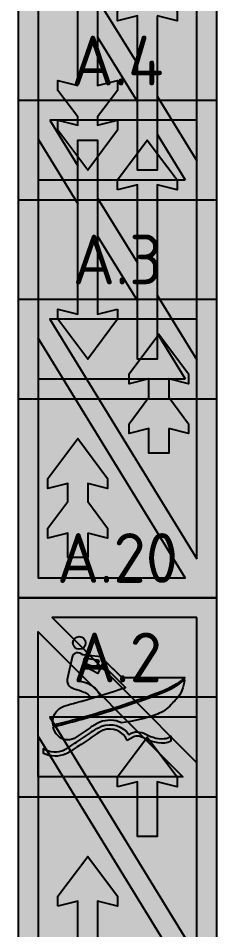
# Model space of a CAD drawing. Header units: metres. Extents: x -13 to 18, y 0 to 1289.
# Drawn here: x -5 to 5, y 233.31 to 279.13 of the extents above; entities that cross this region are included whole.
import ezdxf
from ezdxf.enums import TextEntityAlignment as Align

# ---------------------------------------------------------------- set-up
doc = ezdxf.new("R2010")
doc.units = ezdxf.units.M
doc.styles.add('NLCS-ISO', font='NLCS-ISO.ttf')

# ---------------------------------------------------------------- blocks, each defined once
blk = doc.blocks.new('SVV-VERKEERSTEKEN_A2-SO')
h = blk.add_hatch(color=22)
h.dxf.hatch_style = 1
h.paths.add_polyline_path([(5, 0), (5, 15), (-5, 15), (-5, 0)])
h.paths.add_polyline_path([(4, 1.954), (4, 14), (-3.413, 14)], flags=16)
h.paths.add_polyline_path([(-4, 13.046), (-4, 1), (3.413, 1)], flags=16)
h = blk.add_hatch(color=7)
h.dxf.hatch_style = 1
h.paths.add_polyline_path([(4, 14), (-3.413, 14), (4, 1.954)])
h.paths.add_polyline_path([(2, 8), (1, 8), (1, 10.75), (0, 10.5), (0, 11), (1.5, 13), (3, 11), (3, 10.5), (2, 10.75)], flags=16)
h = blk.add_hatch(color=7)
h.dxf.hatch_style = 1
h.paths.add_polyline_path([(-4, 13.046), (-4, 1), (3.413, 1)])
h.paths.add_polyline_path([(-1, 2), (-2, 2), (-2, 4.75), (-3, 4.5), (-3, 5), (-1.5, 7), (0, 5), (0, 4.5), (-1, 4.75)], flags=16)
h = blk.add_hatch(color=168)
h.dxf.hatch_style = 1
h.paths.add_polyline_path([(0, 10.5), (0, 11), (1.5, 13), (3, 11), (3, 10.5), (2, 10.75), (2, 8), (1, 8), (1, 10.75)])
h = blk.add_hatch(color=168)
h.dxf.hatch_style = 1
h.paths.add_polyline_path([(-3, 4.5), (-3, 5), (-1.5, 7), (0, 5), (0, 4.5), (-1, 4.75), (-1, 2), (-2, 2), (-2, 4.75)])
at = {"color": 7, "lineweight": 0}
for p, q in [((-2.659, -2.123), (-2.659, -2.123)), ((-2.659, -2.123), (-2.659, -2.123)), ((-2.659, -2.123), (-2.659, -2.124)), ((-2.658, -2.123), (-2.659, -2.123)), ((-2.659, -2.123), (-2.658, -2.123)), ((-2.658, -2.123), (-2.659, -2.123)), ((-2.658, -2.123), (-2.659, -2.123)), ((-2.659, -2.123), (-2.659, -2.123)), ((-2.659, -2.123), (-2.659, -2.123)), ((-2.659, -2.123), (-2.658, -2.123)), ((-2.659, -2.124), (-2.659, -2.124)), ((-2.659, -2.124), (-2.659, -2.124)), ((-2.659, -2.124), (-2.659, -2.124)), ((-2.659, -2.124), (-2.658, -2.124)), ((-2.658, -2.124), (-2.659, -2.124)), ((-2.659, -2.124), (-2.659, -2.124)), ((-2.659, -2.124), (-2.659, -2.124)), ((-2.659, -2.124), (-2.659, -2.124)), ((-2.659, -2.124), (-2.659, -2.124)), ((-2.659, -2.124), (-2.658, -2.124)), ((-2.658, -2.124), (-2.658, -2.123)), ((-2.658, -2.123), (-2.658, -2.123)), ((-2.658, -2.123), (-2.658, -2.123)), ((-2.658, -2.123), (-2.658, -2.123)), ((-2.658, -2.123), (-2.658, -2.123)), ((-2.658, -2.123), (-2.658, -2.123)), ((-2.658, -2.123), (-2.658, -2.123)), ((-2.658, -2.123), (-2.658, -2.123)), ((-2.658, -2.123), (-2.658, -2.123)), ((-2.658, -2.123), (-2.658, -2.123)), ((-2.658, -2.123), (-2.658, -2.123)), ((-2.658, -2.123), (-2.658, -2.123)), ((-2.658, -2.124), (-2.658, -2.124)), ((-2.658, -2.124), (-2.658, -2.124)), ((-2.658, -2.124), (-2.658, -2.124)), ((-2.658, -2.124), (-2.658, -2.124)), ((-2.658, -2.124), (-2.658, -2.124)), ((-2.658, -2.124), (-2.658, -2.124)), ((-2.658, -2.124), (-2.658, -2.124)), ((-2.658, -2.124), (-2.658, -2.124)), ((-2.658, -2.124), (-2.658, -2.124)), ((-2.658, -2.124), (-2.658, -2.124)), ((-2.658, -2.124), (-2.658, -2.124)), ((-2.658, -2.124), (-2.658, -2.124)), ((-2.658, -2.124), (-2.658, -2.124)), ((-2.658, -2.124), (-2.658, -2.124)), ((-2.658, -2.124), (-2.658, -2.124)), ((-2.658, -2.124), (-2.658, -2.124)), ((-2.658, -2.124), (-2.658, -2.124)), ((-2.656, -2.123), (-2.657, -2.123)), ((-2.657, -2.123), (-2.657, -2.123)), ((-2.657, -2.123), (-2.657, -2.123)), ((-2.657, -2.123), (-2.656, -2.123)), ((-2.657, -2.123), (-2.657, -2.123)), ((-2.657, -2.123), (-2.657, -2.125)), ((-2.657, -2.124), (-2.657, -2.123)), ((-2.657, -2.123), (-2.657, -2.123)), ((-2.657, -2.123), (-2.657, -2.123)), ((-2.657, -2.123), (-2.656, -2.123)), ((-2.656, -2.123), (-2.657, -2.123)), ((-2.657, -2.123), (-2.657, -2.123)), ((-2.657, -2.123), (-2.657, -2.123)), ((-2.657, -2.123), (-2.657, -2.123)), ((-2.657, -2.123), (-2.656, -2.123)), ((-2.656, -2.123), (-2.657, -2.123)), ((-2.657, -2.123), (-2.657, -2.123)), ((-2.656, -2.124), (-2.657, -2.124)), ((-2.657, -2.124), (-2.657, -2.124)), ((-2.657, -2.124), (-2.657, -2.124)), ((-2.657, -2.124), (-2.657, -2.124)), ((-2.657, -2.124), (-2.656, -2.124)), ((-2.656, -2.124), (-2.657, -2.124)), ((-2.657, -2.124), (-2.657, -2.124)), ((-2.657, -2.124), (-2.657, -2.124)), ((-2.657, -2.124), (-2.656, -2.124)), ((-2.657, -2.125), (-2.657, -2.124)), ((-2.657, -2.124), (-2.656, -2.124)), ((-2.656, -2.124), (-2.657, -2.124)), ((-2.657, -2.124), (-2.657, -2.124)), ((-2.657, -2.124), (-2.657, -2.124)), ((-2.657, -2.125), (-2.657, -2.125)), ((-2.656, -2.123), (-2.656, -2.124)), ((-2.656, -2.124), (-2.656, -2.123)), ((-2.656, -2.123), (-2.656, -2.123)), ((-2.656, -2.123), (-2.656, -2.123)), ((-2.656, -2.123), (-2.656, -2.123)), ((-2.655, -2.123), (-2.656, -2.123)), ((-2.656, -2.123), (-2.656, -2.123)), ((-2.656, -2.123), (-2.656, -2.123)), ((-2.656, -2.123), (-2.656, -2.124)), ((-2.656, -2.124), (-2.656, -2.124)), ((-2.656, -2.124), (-2.656, -2.124)), ((-2.656, -2.124), (-2.656, -2.124)), ((-2.656, -2.124), (-2.656, -2.124)), ((-2.656, -2.124), (-2.656, -2.124)), ((-2.655, -2.124), (-2.656, -2.124)), ((-2.656, -2.124), (-2.656, -2.124)), ((-2.656, -2.124), (-2.655, -2.124)), ((-2.656, -2.124), (-2.656, -2.124)), ((-2.656, -2.124), (-2.656, -2.124)), ((-2.656, -2.124), (-2.656, -2.124)), ((-2.656, -2.124), (-2.655, -2.124)), ((-2.655, -2.123), (-2.655, -2.123)), ((-2.655, -2.123), (-2.655, -2.123)), ((-2.655, -2.123), (-2.655, -2.123)), ((-2.655, -2.123), (-2.655, -2.123)), ((-2.655, -2.123), (-2.655, -2.124)), ((-2.654, -2.124), (-2.655, -2.123)), ((-2.655, -2.123), (-2.655, -2.123)), ((-2.655, -2.123), (-2.655, -2.123)), ((-2.655, -2.123), (-2.655, -2.123)), ((-2.655, -2.123), (-2.655, -2.123)), ((-2.655, -2.124), (-2.655, -2.123)), ((-2.655, -2.123), (-2.655, -2.123)), ((-2.655, -2.123), (-2.655, -2.123)), ((-2.655, -2.123), (-2.655, -2.123)), ((-2.655, -2.123), (-2.655, -2.123)), ((-2.655, -2.123), (-2.655, -2.123)), ((-2.655, -2.123), (-2.655, -2.123)), ((-2.655, -2.124), (-2.655, -2.124)), ((-2.655, -2.124), (-2.655, -2.124)), ((-2.655, -2.124), (-2.655, -2.124)), ((-2.655, -2.124), (-2.655, -2.124)), ((-2.655, -2.124), (-2.655, -2.124)), ((-2.655, -2.124), (-2.655, -2.124)), ((-2.655, -2.124), (-2.655, -2.124)), ((-2.655, -2.124), (-2.655, -2.124)), ((-2.655, -2.124), (-2.655, -2.124)), ((-2.655, -2.124), (-2.655, -2.124)), ((-2.655, -2.124), (-2.654, -2.124)), ((-2.655, -2.124), (-2.655, -2.124)), ((-2.655, -2.124), (-2.655, -2.124)), ((-2.655, -2.124), (-2.655, -2.124)), ((-2.655, -2.124), (-2.655, -2.124)), ((-2.655, -2.124), (-2.655, -2.124)), ((-2.654, -2.123), (-2.654, -2.123)), ((-2.654, -2.123), (-2.654, -2.124)), ((-2.654, -2.124), (-2.654, -2.123)), ((-2.654, -2.123), (-2.654, -2.123)), ((-2.654, -2.123), (-2.654, -2.123)), ((-2.654, -2.123), (-2.654, -2.123)), ((-2.654, -2.123), (-2.654, -2.123)), ((-2.654, -2.123), (-2.654, -2.123)), ((-2.654, -2.123), (-2.654, -2.123)), ((-2.654, -2.123), (-2.654, -2.123)), ((-2.654, -2.123), (-2.654, -2.123)), ((-2.654, -2.123), (-2.654, -2.123)), ((-2.654, -2.123), (-2.654, -2.123)), ((-2.654, -2.123), (-2.653, -2.123)), ((-2.653, -2.123), (-2.654, -2.123)), ((-2.654, -2.124), (-2.654, -2.124)), ((-2.653, -2.122), (-2.653, -2.122)), ((-2.653, -2.122), (-2.653, -2.123)), ((-2.653, -2.123), (-2.653, -2.122)), ((-2.653, -2.123), (-2.653, -2.123)), ((-2.653, -2.123), (-2.653, -2.123)), ((-2.653, -2.123), (-2.653, -2.123)), ((-2.653, -2.123), (-2.653, -2.123)), ((-2.653, -2.123), (-2.653, -2.123)), ((-2.653, -2.123), (-2.653, -2.124)), ((-2.653, -2.124), (-2.653, -2.123)), ((-2.653, -2.123), (-2.652, -2.123)), ((-2.652, -2.123), (-2.653, -2.123)), ((-2.652, -2.124), (-2.653, -2.124)), ((-2.653, -2.124), (-2.653, -2.124)), ((-2.653, -2.124), (-2.653, -2.124)), ((-2.653, -2.124), (-2.653, -2.124)), ((-2.653, -2.124), (-2.652, -2.124)), ((-2.653, -2.124), (-2.653, -2.124)), ((-2.653, -2.124), (-2.652, -2.124)), ((-2.652, -2.124), (-2.653, -2.124)), ((-2.652, -2.123), (-2.652, -2.123)), ((-2.652, -2.124), (-2.652, -2.124)), ((-2.652, -2.124), (-2.652, -2.124)), ((-2.652, -2.124), (-2.652, -2.124)), ((-2.652, -2.124), (-2.652, -2.124))]:
    blk.add_line(p, q, dxfattribs=at)
at = {"color": 22}
for points in [[(5, 0), (5, 15), (-5, 15), (-5, 0)], [(4, 1.954), (4, 14), (-3.413, 14)], [(-4, 13.046), (-4, 1), (3.413, 1)]]:
    blk.add_lwpolyline(points, close=True, dxfattribs=at)
at = {"color": 168, "flags": 128}
for points in [[(0, 10.5), (0, 11), (1.5, 13), (3, 11), (3, 10.5), (2, 10.75), (2, 8), (1, 8), (1, 10.75)], [(-3, 4.5), (-3, 5), (-1.5, 7), (0, 5), (0, 4.5), (-1, 4.75), (-1, 2), (-2, 2), (-2, 4.75)]]:
    blk.add_lwpolyline(points, close=True, dxfattribs=at)
at = {"style": 'NLCS-ISO'}
blk.add_attdef('NR-RST', text='', height=2.5, dxfattribs=at).set_placement((0, 15), align=Align.BOTTOM_CENTER)
blk = doc.blocks.new('SVV-VERKEERSTEKEN_A20-SO')
h = blk.add_hatch(color=22)
h.dxf.hatch_style = 1
h.paths.add_polyline_path([(5, 10), (-5, 10), (-5, 0), (5, 0)])
h.paths.add_polyline_path([(4, 1.707), (-3.293, 9), (4, 9)], flags=16)
h.paths.add_polyline_path([(3.293, 1), (-4, 1), (-4, 8.293)], flags=16)
h = blk.add_hatch(color=7)
h.dxf.hatch_style = 1
h.paths.add_polyline_path([(3.387, 5.984, -0.089866), (2.226, 5.288, -0.007352), (0.898, 4.809), (0.956, 4.751, 0.007166), (2.252, 5.22, 0.084129), (3.368, 5.872, -0.181869), (2.942, 4.889, 0.010572), (2.706, 4.633, -0.121358), (2.006, 4.151, -0.011934), (1.673, 4.034), (2.672, 3.035, 0.010331), (2.691, 3.05), (2.691, 3.016), (4, 1.707), (4, 9), (-3.293, 9), (-2.195, 7.902, -0.748353), (-1.606, 7.729, -0.255072), (-1.753, 7.46), (-1.383, 7.09), (-0.838, 7.035), (-0.564, 6.762), (0.059, 6.14), (0.215, 5.984)])
h = blk.add_hatch(color=7)
h.dxf.hatch_style = 1
h.paths.add_polyline_path([(1.353, 2.94, 0.056356), (1.067, 3.036, 0.179469), (0.796, 2.996), (0.489, 2.829, 0.401737), (-0.724, 3.339, 0.045385), (-1.129, 3.107, -0.009669), (-1.939, 2.564, 0.007359), (-2.318, 2.313, -0.040487), (-2.585, 2.16, -0.223465), (-3.734, 2.175), (-3.734, 2.426, 0.248831), (-2.677, 2.36, 0.040276), (-2.442, 2.494, -0.007359), (-2.058, 2.749, 0.009669), (-1.255, 3.288, -0.046001), (-0.809, 3.542, -0.343649), (0.575, 3.126), (0.691, 3.189, -0.144382), (1.03, 3.263), (0.531, 3.762, -0.011528), (0.194, 3.717, 0.203031), (-0.895, 3.745, 0.046499), (-1.381, 3.468, -0.009669), (-2.177, 2.934, -0.33344), (-3.008, 3.07, -0.138066), (-3.244, 3.513, 0.009107), (-1.552, 3.962, 0.007855), (-0.106, 4.399), (-0.164, 4.457, -0.007658), (-1.572, 4.032, -0.009026), (-3.247, 3.588, -0.275463), (-2.916, 4.435, -0.074998), (-2.459, 4.624, 0.003663), (-1.793, 4.808, 0.002538), (-1.333, 4.942, 0.101026), (-1.48, 5.131, 0.080915), (-1.689, 5.261, 0.023599), (-2.185, 5.431, -0.126232), (-2.433, 5.573, -0.260221), (-2.527, 5.887), (-2.358, 6.651), (-4, 8.293), (-4, 1), (3.293, 1)])
at = {"linetype": 'Continuous'}
h = blk.add_hatch(color=168, dxfattribs=at)
h.dxf.hatch_style = 1
h.paths.add_polyline_path([(-1.606, 7.729, 1), (-2.245, 7.729, 1)])
h.paths.add_polyline_path([(-2.527, 5.887, 0.260221), (-2.433, 5.573, 0.126232), (-2.185, 5.431, -0.023599), (-1.689, 5.261, -0.080915), (-1.48, 5.131, -0.101026), (-1.333, 4.942, 0.002596), (-0.864, 5.083, 0.018223), (-0.949, 5.23, 0.12149), (-1.36, 5.625, 0.09917), (-1.885, 5.801, 0.035857), (-1.758, 6.56, -0.528643), (-1.732, 6.576, -0.011491), (-1.622, 6.533), (-0.987, 6.192), (-0.771, 6.658), (-0.719, 6.606), (-0.096, 5.984), (0.399, 5.491, -0.012162), (-1.793, 4.808, -0.003663), (-2.459, 4.624, 0.074998), (-2.916, 4.435, 0.275463), (-3.247, 3.588, 0.009026), (-1.572, 4.032, 0.020841), (2.226, 5.288, 0.089866), (3.387, 5.984), (0.215, 5.984), (-0.564, 6.762), (-0.838, 7.035), (-1.75, 7.126), (-1.823, 7.182, 0.310164), (-2.145, 7.198, 0.207397), (-2.28, 7.003)])
h.paths.add_polyline_path([(-1.721, 6.729), (-1.672, 6.971), (-0.926, 6.847), (-1.094, 6.484)], flags=16)
h.paths.add_polyline_path([(2.006, 4.151, 0.121358), (2.706, 4.633, -0.010572), (2.942, 4.889, 0.181869), (3.368, 5.872, -0.084129), (2.252, 5.22, -0.020841), (-1.552, 3.962, -0.009107), (-3.244, 3.513, 0.138066), (-3.008, 3.07, 0.33344), (-2.177, 2.934, 0.009669), (-1.381, 3.468, -0.046499), (-0.895, 3.745, -0.203031), (0.194, 3.717, 0.063294)])
h.paths.add_polyline_path([(1.067, 3.036, -0.071555), (1.425, 2.904, 0.047424), (1.728, 2.775, 0.085808), (2.37, 2.698, 0.105388), (2.691, 2.787), (2.691, 3.05, -0.158579), (2.357, 2.918, -0.085403), (1.793, 2.985, -0.047125), (1.53, 3.097, 0.071555), (1.113, 3.251, 0.179469), (0.691, 3.189), (0.575, 3.126, 0.343649), (-0.809, 3.542, 0.046001), (-1.255, 3.288, -0.009669), (-2.058, 2.749, 0.007359), (-2.442, 2.494, -0.040276), (-2.677, 2.36, -0.248831), (-3.734, 2.426), (-3.734, 2.175, 0.223465), (-2.585, 2.16, 0.040487), (-2.318, 2.313, -0.007359), (-1.939, 2.564, 0.009669), (-1.129, 3.107, -0.045385), (-0.724, 3.339, -0.401737), (0.489, 2.829), (0.796, 2.996, -0.179469)])
h = blk.add_hatch(color=168)
h.dxf.hatch_style = 1
h.paths.add_polyline_path([(-0.926, 6.847), (-1.183, 6.89), (-0.994, 6.701)])
h = blk.add_hatch(color=168)
h.dxf.hatch_style = 1
h.paths.add_polyline_path([(0.262, 5.445, 0.000763), (0.399, 5.491), (-0.096, 5.984), (-0.719, 6.606), (-0.771, 6.658), (-0.828, 6.535)])
h = blk.add_hatch(color=168)
h.dxf.hatch_style = 1
h.paths.add_polyline_path([(-1.819, 6.112, -0.014815), (-1.885, 5.801, -0.09917), (-1.36, 5.625, -0.018589), (-1.285, 5.578)])
at = {"color": 22}
for points in [[(5, 0), (5, 10), (-5, 10), (-5, 0)], [(4, 9), (-3.293, 9), (4, 1.707)], [(-4, 1), (-4, 8.293), (3.293, 1)]]:
    blk.add_lwpolyline(points, close=True, dxfattribs=at)
at = {"color": 168, "linetype": 'Continuous'}
for points in [[(-0.838, 7.035), (-1.75, 7.126), (-1.823, 7.182, 0.310164), (-2.145, 7.198, 0.198273), (-2.278, 7.013), (-2.527, 5.887, 0.260221), (-2.433, 5.573, 0.126232), (-2.185, 5.431, -0.023599), (-1.689, 5.261, -0.080915), (-1.48, 5.131, -0.104095), (-1.33, 4.935, 0.67181)], [(-1.622, 6.533, 0.011491), (-1.732, 6.576, 0.528643), (-1.758, 6.56, -0.035857), (-1.885, 5.801, -0.09917), (-1.36, 5.625, -0.12149), (-0.949, 5.23, -0.018223), (-0.864, 5.083, -0.018223)], [(0.215, 5.984), (3.387, 5.984, -0.089866), (2.226, 5.288, -0.020841), (-1.572, 4.032, -0.009026), (-3.247, 3.588, -0.275463), (-2.916, 4.435, -0.074998), (-2.459, 4.624, 0.003663), (-1.793, 4.808, 0.012162), (0.399, 5.491), (-0.096, 5.984)], [(0.489, 2.829, 0.401888), (-0.724, 3.339, 0.045385), (-1.129, 3.107, -0.009669), (-1.939, 2.564, 0.007359), (-2.318, 2.313, -0.040487), (-2.585, 2.16, -0.223465), (-3.734, 2.175), (-3.734, 2.426, 0.248831), (-2.677, 2.36, 0.040276), (-2.442, 2.494, -0.007359), (-2.058, 2.749, 0.009669), (-1.255, 3.288, -0.046001), (-0.809, 3.542, -0.343649), (0.575, 3.126, -0.069615), (0.575, 3.126, -0.077379), (0.575, 3.126), (0.691, 3.189, -0.179469), (1.113, 3.251, -0.071555), (1.53, 3.097, 0.047125), (1.793, 2.985, 0.085403), (2.357, 2.918, 0.023346), (2.357, 2.918, 0.158579), (2.691, 3.05), (2.691, 2.787, -0.105388), (2.37, 2.698, -0.085808), (1.728, 2.775, -0.047424), (1.425, 2.904, 0.071555), (1.067, 3.036, 0.179469), (0.796, 2.996), (0.489, 2.829)]]:
    blk.add_lwpolyline(points, format="xyb", dxfattribs=at)
for points in [[(-1.672, 6.971), (-1.721, 6.729)], [(-0.926, 6.847), (-1.672, 6.971)], [(0.215, 5.984), (-0.564, 6.762), (-0.838, 7.035), (-0.838, 7.035), (-0.838, 7.035)], [(0.059, 6.14), (-0.564, 6.762), (-0.838, 7.035)], [(-0.926, 6.847), (-1.094, 6.484), (-1.721, 6.729)], [(-0.096, 5.984), (-0.719, 6.606), (-0.771, 6.658), (-0.987, 6.192), (-1.622, 6.533)]]:
    blk.add_lwpolyline(points, dxfattribs=at)
blk.add_lwpolyline([(-3.244, 3.513, 0.009107), (-1.552, 3.962, 0.020841), (2.252, 5.22, 0.084129), (3.368, 5.872, -0.181869), (2.942, 4.889, 0.010572), (2.706, 4.633, -0.121358), (2.006, 4.151, -0.063294), (0.194, 3.717, 0.203031), (-0.895, 3.745, 0.046499), (-1.381, 3.468, -0.009669), (-2.177, 2.934, -0.33344), (-3.008, 3.07, -0.138066)], format="xyb", close=True, dxfattribs=at)
blk.add_circle((-1.926, 7.729), 0.319, dxfattribs=at)
at = {"style": 'NLCS-ISO'}
blk.add_attdef('NR-RST', text='', height=2.5, dxfattribs=at).set_placement((0, 10), align=Align.BOTTOM_CENTER)
blk = doc.blocks.new('SVV-VERKEERSTEKEN_A3-SO')
h = blk.add_hatch(color=22)
h.dxf.hatch_style = 1
h.paths.add_polyline_path([(-5, 0), (5, 0), (5, 15), (-5, 15)])
h.paths.add_polyline_path([(-3.413, 14), (4, 14), (4, 1.954)], flags=16)
h.paths.add_polyline_path([(-4, 13.046), (3.413, 1), (-4, 1)], flags=16)
h.paths.add_polyline_path([(0.583, 11.25), (2.083, 13.25), (3.583, 11.25), (3.583, 10.75), (2.583, 11), (2.583, 10.083), (3.583, 8.75), (3.583, 8.25), (2.583, 8.5), (2.583, 7.273), (1.583, 7.273), (1.583, 8.5), (0.583, 8.25), (0.583, 8.75), (1.583, 10.083), (1.583, 11), (0.583, 10.75)], flags=0)
h.paths.add_polyline_path([(-2, 8), (-0.5, 6), (-0.5, 5.5), (-1.5, 5.75), (-1.5, 4.833), (-0.5, 3.5), (-0.5, 3), (-1.5, 3.25), (-1.5, 2.023), (-2.5, 2.023), (-2.5, 3.25), (-3.5, 3), (-3.5, 3.5), (-2.5, 4.833), (-2.5, 5.75), (-3.5, 5.5), (-3.5, 6)], flags=0)
h = blk.add_hatch(color=7)
h.dxf.hatch_style = 1
h.paths.add_polyline_path([(4, 14), (-3.413, 14), (4, 1.954)])
h.paths.add_polyline_path([(1.583, 7.273), (1.583, 8.5), (0.583, 8.25), (0.583, 8.75), (1.583, 10.083), (1.583, 11), (0.583, 10.75), (0.583, 11.25), (2.083, 13.25), (3.583, 11.25), (3.583, 10.75), (2.583, 11), (2.583, 10.083), (3.583, 8.75), (3.583, 8.25), (2.583, 8.5), (2.583, 7.273)], flags=16)
h.paths.add_polyline_path([(-0.5, 3), (-1.5, 3.25), (-1.5, 2.023), (-2.5, 2.023), (-2.5, 3.25), (-3.5, 3), (-3.5, 3.5), (-2.5, 4.833), (-2.5, 5.75), (-3.5, 5.5), (-3.5, 6), (-2, 8), (-0.5, 6), (-0.5, 5.5), (-1.5, 5.75), (-1.5, 4.833), (-0.5, 3.5)], flags=16)
h = blk.add_hatch(color=7)
h.dxf.hatch_style = 1
h.paths.add_polyline_path([(1.583, 7.273), (1.583, 8.5), (0.583, 8.25), (0.583, 8.75), (1.583, 10.083), (1.583, 11), (0.583, 10.75), (0.583, 11.25), (2.083, 13.25), (3.583, 11.25), (3.583, 10.75), (2.583, 11), (2.583, 10.083), (3.583, 8.75), (3.583, 8.25), (2.583, 8.5), (2.583, 7.273)], flags=16)
h.paths.add_polyline_path([(-4, 13.046), (-4, 1), (3.413, 1)])
h.paths.add_polyline_path([(-0.5, 3), (-1.5, 3.25), (-1.5, 2.023), (-2.5, 2.023), (-2.5, 3.25), (-3.5, 3), (-3.5, 3.5), (-2.5, 4.833), (-2.5, 5.75), (-3.5, 5.5), (-3.5, 6), (-2, 8), (-0.5, 6), (-0.5, 5.5), (-1.5, 5.75), (-1.5, 4.833), (-0.5, 3.5)], flags=16)
h = blk.add_hatch(color=168)
h.dxf.hatch_style = 1
h.paths.add_polyline_path([(2.583, 8.5), (2.583, 7.273), (1.583, 7.273), (1.583, 8.5), (0.583, 8.25), (0.583, 8.75), (1.583, 10.083), (1.583, 11), (0.583, 10.75), (0.583, 11.25), (2.083, 13.25), (3.583, 11.25), (3.583, 10.75), (2.583, 11), (2.583, 10.083), (3.583, 8.75), (3.583, 8.25)])
h = blk.add_hatch(color=168)
h.dxf.hatch_style = 1
h.paths.add_polyline_path([(-1.5, 3.25), (-1.5, 2.023), (-2.5, 2.023), (-2.5, 3.25), (-3.5, 3), (-3.5, 3.5), (-2.5, 4.833), (-2.5, 5.75), (-3.5, 5.5), (-3.5, 6), (-2, 8), (-0.5, 6), (-0.5, 5.5), (-1.5, 5.75), (-1.5, 4.833), (-0.5, 3.5), (-0.5, 3)])
at = {"color": 22}
for points in [[(5, 0), (5, 15), (-5, 15), (-5, 0)], [(4, 1.954), (4, 14), (-3.413, 14)], [(-4, 13.046), (-4, 1), (3.413, 1)]]:
    blk.add_lwpolyline(points, close=True, dxfattribs=at)
at = {"color": 168, "flags": 128}
for points in [[(2.583, 8.5), (2.583, 7.273), (1.583, 7.273), (1.583, 8.5), (0.583, 8.25), (0.583, 8.75), (1.583, 10.083), (1.583, 11), (0.583, 10.75), (0.583, 11.25), (2.083, 13.25), (3.583, 11.25), (3.583, 10.75), (2.583, 11), (2.583, 10.083), (3.583, 8.75), (3.583, 8.25)], [(-1.5, 3.25), (-1.5, 2.023), (-2.5, 2.023), (-2.5, 3.25), (-3.5, 3), (-3.5, 3.5), (-2.5, 4.833), (-2.5, 5.75), (-3.5, 5.5), (-3.5, 6), (-2, 8), (-0.5, 6), (-0.5, 5.5), (-1.5, 5.75), (-1.5, 4.833), (-0.5, 3.5), (-0.5, 3)]]:
    blk.add_lwpolyline(points, close=True, dxfattribs=at)
at = {"style": 'NLCS-ISO'}
blk.add_attdef('NR-RST', text='', height=2.5, dxfattribs=at).set_placement((0, 15), align=Align.BOTTOM_CENTER)
blk = doc.blocks.new('SVV-VERKEERSTEKEN_A4-SO')
h = blk.add_hatch(color=22)
h.dxf.hatch_style = 1
h.paths.add_polyline_path([(-5, 15), (-5, 0), (5, 0), (5, 15)])
h.paths.add_polyline_path([(4, 14), (4, 1.954), (2, 5.204), (2, 3.296), (3.413, 1), (-4, 1), (-4, 13.046), (-2, 9.796), (-2, 11.704), (-3.413, 14)], flags=16)
h.paths.add_polyline_path([(-1, 10.079), (-1, 8.171), (1, 4.921), (1, 6.829)], flags=0)
h = blk.add_hatch(color=7)
h.dxf.hatch_style = 1
h.paths.add_polyline_path([(1, 10.75), (0, 10.5), (0, 11), (1.5, 13), (3, 11), (3, 10.5), (2, 10.75), (2, 5.204), (4, 1.954), (4, 14), (-3.413, 14), (-2, 11.704), (-2, 13), (-1, 13), (-1, 10.079), (1, 6.829)])
h.paths.add_polyline_path([(-1, 4.25), (0, 4.5), (0, 4), (-1.5, 2), (-3, 4), (-3, 4.5), (-2, 4.25), (-2, 9.796), (-4, 13.046), (-4, 1), (3.413, 1), (2, 3.296), (2, 2), (1, 2), (1, 4.921), (-1, 8.171)])
h = blk.add_hatch(color=168)
h.dxf.hatch_style = 1
h.paths.add_polyline_path([(0, 10.5), (0, 11), (1.5, 13), (3, 11), (3, 10.5), (2, 10.75), (2, 2), (1, 2), (1, 10.75)])
h.paths.add_polyline_path([(0, 4.5), (0, 4), (-1.5, 2), (-3, 4), (-3, 4.5), (-2, 4.25), (-2, 13), (-1, 13), (-1, 4.25)])
h = blk.add_hatch(color=22)
h.dxf.hatch_style = 1
h.paths.add_polyline_path([(1, 4.921), (1, 6.829), (-1, 10.079), (-1, 8.171)])
at = {"color": 1, "true_color": 0xff0000}
for p, q in [((-3.413, 14), (-2, 11.704)), ((2, 3.296), (3.413, 1))]:
    blk.add_line(p, q, dxfattribs=at)
at = {"color": 168}
for p, q in [((-4, 13.046), (-2, 9.796)), ((2, 5.204), (4, 1.954))]:
    blk.add_line(p, q, dxfattribs=at)
at = {"color": 22}
for p, q in [((-1, 10.079), (1, 6.829)), ((-1, 8.171), (1, 4.921))]:
    blk.add_line(p, q, dxfattribs=at)
blk.add_lwpolyline([(5, 0), (5, 15), (-5, 15), (-5, 0)], close=True, dxfattribs=at)
blk.add_lwpolyline([(4, 1.954), (4, 14), (-3.413, 14)], dxfattribs=at)
at = {"color": 1, "true_color": 0xff0000}
blk.add_lwpolyline([(-4, 13.046), (-4, 1), (3.413, 1)], dxfattribs=at)
at = {"color": 168, "flags": 128}
for points in [[(0, 4.5), (0, 4), (-1.5, 2), (-3, 4), (-3, 4.5), (-2, 4.25), (-2, 13), (-1, 13), (-1, 4.25)], [(0, 10.5), (0, 11), (1.5, 13), (3, 11), (3, 10.5), (2, 10.75), (2, 2), (1, 2), (1, 10.75)]]:
    blk.add_lwpolyline(points, close=True, dxfattribs=at)
at = {"style": 'NLCS-ISO'}
blk.add_attdef('NR-RST', text='', height=2.5, dxfattribs=at).set_placement((0, 15), align=Align.BOTTOM_CENTER)
blk = doc.blocks.new('SVV-VERKEERSTEKEN_A4_1-SO')
h = blk.add_hatch(color=22)
h.dxf.hatch_style = 1
h.paths.add_polyline_path([(-5, 15), (-5, 0), (5, 0), (5, 15)])
h.paths.add_polyline_path([(4, 14), (4, 1.954), (2, 5.204), (2, 3.296), (3.413, 1), (-4, 1), (-4, 13.046), (-2, 9.796), (-2, 11.704), (-3.413, 14)], flags=16)
h = blk.add_hatch(color=7)
h.dxf.hatch_style = 1
h.paths.add_polyline_path([(2, 5.204), (4, 1.954), (4, 14), (-3.413, 14), (-2, 11.704), (-2, 13.5), (-1, 13.5), (-1, 10.079), (1, 6.829), (1, 9.25), (0, 9), (0, 9.5), (1, 10.833), (1, 11.25), (0, 11), (0, 11.5), (1.5, 13.5), (3, 11.5), (3, 11), (2, 11.25), (2, 10.833), (3, 9.5), (3, 9), (2, 9.25)])
at = {"true_color": 0x000000}
h = blk.add_hatch(color=18, dxfattribs=at)
h.dxf.hatch_style = 1
h.paths.add_polyline_path([(2, 9.25), (2, 1.5), (1, 1.5), (1, 9.25), (0, 9), (0, 9.5), (1, 10.833), (1, 11.25), (0, 11), (0, 11.5), (1.5, 13.5), (3, 11.5), (3, 11), (2, 11.25), (2, 10.833), (3, 9.5), (3, 9)])
h.paths.add_polyline_path([(-2, 5.75), (-2, 13.5), (-1, 13.5), (-1, 5.75), (0, 6), (0, 5.5), (-1, 4.167), (-1, 3.75), (0, 4), (0, 3.5), (-1.5, 1.5), (-3, 3.5), (-3, 4), (-2, 3.75), (-2, 4.167), (-3, 5.5), (-3, 6)])
h = blk.add_hatch(color=7)
h.dxf.hatch_style = 1
h.paths.add_polyline_path([(-1.5, 1.5), (-3, 3.5), (-3, 4), (-2, 3.75), (-2, 4.167), (-3, 5.5), (-3, 6), (-2, 5.75), (-2, 9.796), (-4, 13.046), (-4, 1), (3.413, 1), (2, 3.296), (2, 1.5), (1, 1.5), (1, 4.921), (-1, 8.171), (-1, 5.75), (0, 6), (0, 5.5), (-1, 4.167), (-1, 3.75), (0, 4), (0, 3.5)])
h = blk.add_hatch(color=22)
h.dxf.hatch_style = 1
h.paths.add_polyline_path([(1, 4.921), (1, 6.829), (-1, 10.079), (-1, 8.171)])
at = {"color": 1, "true_color": 0xff0000}
for p, q in [((-3.413, 14), (-2, 11.704)), ((-4, 13.046), (-2, 9.796))]:
    blk.add_line(p, q, dxfattribs=at)
at = {"color": 22}
for p, q in [((-1, 10.079), (1, 6.829)), ((-1, 8.171), (1, 4.921)), ((2, 5.204), (4, 1.954)), ((2, 3.296), (3.413, 1))]:
    blk.add_line(p, q, dxfattribs=at)
blk.add_lwpolyline([(5, 0), (5, 15), (-5, 15), (-5, 0)], close=True, dxfattribs=at)
for points in [[(4, 1.954), (4, 14), (-3.413, 14)], [(-4, 13.046), (-4, 1), (3.413, 1)]]:
    blk.add_lwpolyline(points, dxfattribs=at)
at = {"color": 168, "flags": 128}
for points in [[(-2, 5.75), (-2, 13.5), (-1, 13.5), (-1, 5.75), (0, 6), (0, 5.5), (-1, 4.167), (-1, 3.75), (0, 4), (0, 3.5), (-1.5, 1.5), (-3, 3.5), (-3, 4), (-2, 3.75), (-2, 4.167), (-3, 5.5), (-3, 6)], [(2, 9.25), (2, 1.5), (1, 1.5), (1, 9.25), (0, 9), (0, 9.5), (1, 10.833), (1, 11.25), (0, 11), (0, 11.5), (1.5, 13.5), (3, 11.5), (3, 11), (2, 11.25), (2, 10.833), (3, 9.5), (3, 9)]]:
    blk.add_lwpolyline(points, close=True, dxfattribs=at)
at = {"style": 'NLCS-ISO'}
blk.add_attdef('NR-RST', text='', height=2.5, dxfattribs=at).set_placement((0, 15), align=Align.BOTTOM_CENTER)

msp = doc.modelspace()

# ---------------------------------------------------------------- block references
for name, p, values in [('SVV-VERKEERSTEKEN_A4_1-SO', (0, 270), {'NR-RST': 'A.4.1'}), ('SVV-VERKEERSTEKEN_A4-SO', (0, 260), {'NR-RST': 'A.4'}), ('SVV-VERKEERSTEKEN_A3-SO', (0, 250), {'NR-RST': 'A.3'}), ('SVV-VERKEERSTEKEN_A20-SO', (0, 240), {'NR-RST': 'A.20'}), ('SVV-VERKEERSTEKEN_A2-SO', (0, 230), {'NR-RST': 'A.2'})]:
    msp.add_blockref(name, p).add_auto_attribs(values)

doc.saveas('drawing.dxf')
